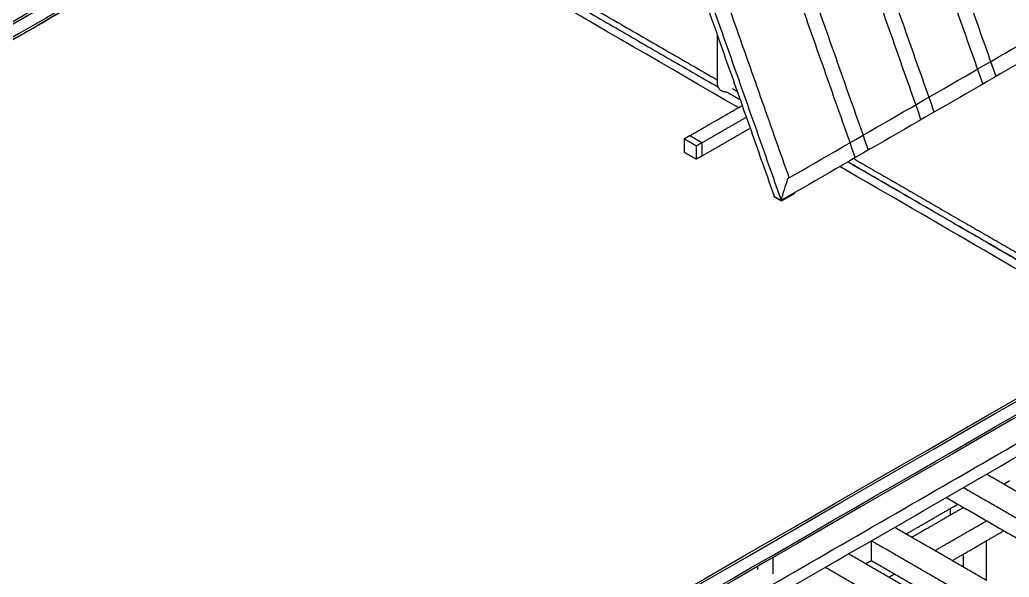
# Model space of a CAD drawing. Header units: centimetres. Extents: x 7653 to 15270, y 5751 to 14937.
# Drawn here: x 12323 to 13126, y 7207 to 7660 of the extents above; entities that cross this region are included whole.
import ezdxf

# ---------------------------------------------------------------- set-up
doc = ezdxf.new("R2010")
doc.units = ezdxf.units.CM
for name, color, linetype, true_color in [('Make2D$Visible$Curves$base', 7, 'Continuous', 0x000000), ('Make2D$Visible$Curves$estructura', 7, 'Continuous', 0x402a2a), ('Make2D$Visible$Curves$techo', 7, 'Continuous', 0x000000)]:
    doc.layers.add(name, color=color, linetype=linetype, true_color=true_color)

msp = doc.modelspace()

# ---------------------------------------------------------------- linework, layer by layer
at = {"layer": 'Make2D$Visible$Curves$base'}
for points, degree in [([(10977.84, 6071.47), (12612.9, 7015.47), (14247.96, 7959.47)], 2), ([(12454.07, 6912.98), (13351.01, 7430.83), (14247.96, 7948.68)], 2), ([(12552.93, 7805.13), (12721.31, 7707.91), (12889.69, 7610.7)], 2), ([(12559.5, 7795.94), (12724.85, 7700.47), (12890.2, 7605.01)], 2), ([(12565.35, 7786.37), (12413.79, 7698.86), (12262.22, 7611.36)], 2), ([(12332.61, 7651.99), (12332.55, 7652.03), (12332.49, 7652.06)], 2), ([(12897.13, 7601.01), (12902.56, 7597.87), (12908, 7594.73)], 2), ([(12901.7, 7603.77), (12903.66, 7602.64), (12905.61, 7601.51)], 2), ([(12995.48, 7544.23), (13111.38, 7477.32), (13227.27, 7410.4)], 2), ([(13000.15, 7546.92), (13112.49, 7482.07), (13224.82, 7417.21)], 2), ([(13182.84, 7247.42), (13145.46, 7269), (13108.09, 7290.58)], 2), ([(13126.78, 7285.18), (13124.44, 7283.83), (13122.11, 7282.49)], 2), ([(13089.4, 7279.79), (13126.78, 7258.21), (13164.15, 7236.63)], 2), ([(13075.39, 7271.7), (13119.77, 7246.07), (13164.15, 7220.45)], 2), ([(13042.69, 7242.03), (13063.71, 7254.17), (13084.74, 7266.3)], 2), ([(13089.41, 7263.61), (13068.38, 7251.47), (13047.36, 7239.33)], 2), ([(13078.46, 7262.68), (13078.46, 7260.88), (13078.46, 7259.09), (13078.46, 7257.29)], 3), ([(13066.05, 7228.54), (13087.07, 7240.68), (13108.09, 7252.82)], 2), ([(13108.09, 7204.27), (13070.72, 7225.85), (13033.35, 7247.42)], 2), ([(13080.06, 7220.45), (13101.09, 7232.59), (13122.11, 7244.73)], 2), ([(13014.66, 7220.45), (13014.66, 7225.85), (13014.66, 7231.24), (13014.66, 7236.63)], 3), ([(13014.66, 7236.63), (13052.03, 7215.06), (13089.4, 7193.48)], 2), ([(13108.09, 7204.27), (13108.09, 7215.06), (13108.09, 7225.85), (13108.09, 7236.63)], 3), ([(13070.72, 7182.69), (13033.35, 7204.27), (12995.97, 7225.85)], 2), ([(13014.66, 7220.45), (13012.33, 7219.1), (13009.99, 7217.76)], 2), ([(13014.66, 7220.45), (13052.03, 7198.87), (13089.4, 7177.3)], 2), ([(13089.4, 7215.06), (13089.4, 7218.65), (13089.4, 7222.25), (13089.4, 7225.85)], 3), ([(12977.29, 7215.06), (13014.66, 7193.48), (13052.03, 7171.9)], 2), ([(13028.68, 7206.97), (13031.01, 7208.32), (13033.35, 7209.66)], 2)]:
    msp.add_open_spline(points, degree=degree, dxfattribs=at)
at = {"layer": 'Make2D$Visible$Curves$estructura'}
for points, degree in [([(11131.68, 6973.61), (11549.78, 7215), (12108.02, 7537.3), (12557.75, 7796.95)], 3), ([(11131.68, 6971.58), (11550.48, 7213.38), (12109.81, 7536.31), (12559.52, 7795.95)], 3), ([(12563.49, 7787.45), (12112.31, 7526.96), (11550.57, 7202.64), (11131.67, 6960.79)], 3), ([(12565.24, 7786.44), (12270.91, 7616.51), (11929.77, 7419.55), (11611.93, 7236.05)], 3), ([(12906.59, 7588.3), (12792.81, 7654.34), (12679.02, 7720.39), (12565.24, 7786.43)], 3), ([(11680.86, 6501.09), (12252.1, 6830.89), (13190.69, 7372.79), (13682.38, 7656.67)], 3), ([(12889.69, 7607.57), (12889.69, 7620.6), (12889.69, 7633.64), (12889.69, 7646.68)], 3), ([(12902.9, 7609.2), (12902.9, 7608.65), (12902.9, 7608.11), (12902.9, 7607.57)], 3), ([(12867.2, 7565.56), (12888.43, 7577.81), (12909.65, 7590.06)], 2), ([(12877.08, 7559.86), (12895.03, 7570.22), (12912.99, 7580.59)], 2), ([(12877.08, 7549.1), (12896.61, 7560.38), (12916.14, 7571.65)], 2), ([(12867.2, 7565.56), (12864.91, 7564.23), (12862.62, 7562.91)], 2), ([(12862.62, 7562.91), (12862.62, 7557.53), (12862.62, 7552.16)], 2), ([(12872.49, 7557.21), (12867.56, 7560.06), (12862.62, 7562.91)], 2), ([(12867.2, 7565.56), (12872.14, 7562.71), (12877.08, 7559.86)], 2), ([(12877.08, 7559.86), (12874.79, 7558.53), (12872.49, 7557.21)], 2), ([(12877.08, 7549.1), (12877.08, 7554.48), (12877.08, 7559.86)], 2), ([(12862.62, 7552.16), (12867.56, 7549.31), (12872.49, 7546.46)], 2), ([(12872.49, 7546.46), (12872.49, 7551.83), (12872.49, 7557.21)], 2), ([(12877.08, 7549.1), (12874.79, 7547.78), (12872.49, 7546.46)], 2), ([(13223.33, 7404.45), (13145.22, 7449.79), (13067.1, 7495.13), (12988.98, 7540.47)], 3), ([(11669.76, 6507.49), (12095.74, 6753.43), (12728.74, 7118.89), (13228.43, 7407.39)], 3), ([(11671.52, 6506.48), (12099.18, 6753.4), (12734.39, 7120.13), (13233.85, 7408.5)], 3), ([(13247.62, 7403.63), (12748.56, 7115.5), (12111.7, 6747.81), (11682.61, 6500.08)], 3), ([(12922.47, 7213.3), (12922.47, 7214.17), (12922.47, 7215.04), (12922.47, 7215.91)], 3)]:
    msp.add_open_spline(points, degree=degree, dxfattribs=at)
for points, knots in [([(12892.99, 7601.84), (12892.22, 7602.29), (12891.54, 7602.89), (12891.01, 7603.6), (12890.78, 7603.91), (12890.57, 7604.24), (12890.4, 7604.59), (12889.93, 7605.51), (12889.69, 7606.53), (12889.69, 7607.57)], [0, 0, 0, 0, 2.686985, 2.686985, 2.686985, 3.848291, 3.848291, 3.848291, 6.966358, 6.966358, 6.966358, 6.966358]), ([(12897.13, 7601.01), (12897.11, 7601.01), (12897.1, 7601.01), (12896.82, 7600.98), (12896.56, 7600.96), (12896.29, 7600.96), (12896.03, 7600.96), (12895.77, 7600.98), (12895.23, 7601.04), (12894.96, 7601.09), (12894.1, 7601.31), (12893.52, 7601.54), (12892.99, 7601.84)], [9.596617, 9.596617, 9.596617, 9.596617, 9.63725, 9.63725, 10.432561, 10.432561, 10.432561, 11.227872, 11.227872, 12.051995, 12.051995, 13.898764, 13.898764, 13.898764, 13.898764]), ([(12934.93, 7209.78), (12934.93, 7210.64), (12934.93, 7213.93), (12934.93, 7218.37), (12934.93, 7221.95), (12934.93, 7223.1)], [-0.5884754, -0.5884754, -0.5884754, -0.5884754, -0.5, -0.25, -0.131151, -0.131151, -0.131151, -0.131151])]:
    msp.add_open_spline(points, degree=3, knots=knots, dxfattribs=at)
at = {"layer": 'Make2D$Visible$Curves$techo'}
for points, degree in [([(12886.55, 8393.07), (13020.08, 8014.29), (13153.61, 7635.52)], 2), ([(13164.42, 7641.76), (13030.9, 8020.54), (12897.37, 8399.31)], 2), ([(13115.73, 7613.65), (12982.2, 7992.42), (12848.67, 8371.2)], 2), ([(12837.86, 8364.96), (12971.39, 7986.18), (13104.91, 7607.41)], 2), ([(12946.8, 7530.73), (13651.9, 7937.82), (14357.01, 8344.91)], 2), ([(13065.58, 7584.7), (12932.05, 7963.47), (12798.53, 8342.25)], 2), ([(14370.14, 8337.89), (13655.62, 7925.36), (12941.1, 7512.83)], 2), ([(12787.71, 8336), (12921.24, 7957.23), (13054.76, 7578.45)], 2), ([(12734.33, 8305.18), (12867.85, 7926.41), (13001.38, 7547.63)], 2), ([(13012.2, 7553.88), (12878.67, 7932.65), (12745.14, 8311.43)], 2), ([(12668.78, 8273.33), (12802.18, 7894.91), (12935.58, 7516.49)], 2), ([(12674.42, 8270.08), (12807.82, 7891.65), (12941.23, 7513.23)], 2), ([(12947.86, 7531.34), (12818.66, 7897.83), (12689.47, 8264.32)], 2), ([(12941.1, 7512.83), (12943, 7518.8), (12944.9, 7524.76), (12946.8, 7530.73)], 3), ([(12941.47, 7512.53), (12946.88, 7515.65), (12952.29, 7518.77)], 2), ([(12952.29, 7518.77), (12952.21, 7518.99), (12952.14, 7519.2)], 2), ([(12935.45, 7516.09), (12935.5, 7516.22), (12935.54, 7516.35), (12935.58, 7516.49)], 3), ([(12935.68, 7516.22), (12935.57, 7516.15), (12935.45, 7516.09)], 2), ([(12941.1, 7512.83), (12938.28, 7514.46), (12935.45, 7516.09)], 2), ([(12935.79, 7515.89), (12935.81, 7515.84), (12935.83, 7515.78)], 2), ([(12941.47, 7512.53), (12938.65, 7514.15), (12935.83, 7515.78)], 2), ([(12941.32, 7512.96), (12941.4, 7512.74), (12941.47, 7512.53)], 2)]:
    msp.add_open_spline(points, degree=degree, dxfattribs=at)
msp.add_open_spline([(13227.6, 7409.49), (13200.1, 7425.45), (13172.61, 7441.41), (13143.42, 7458.36), (13141.71, 7459.35), (13138.3, 7461.33), (13136.6, 7462.32), (13131.47, 7465.3), (13128.05, 7467.28), (13117.75, 7473.26), (13110.88, 7477.25), (13090.2, 7489.26), (13076.4, 7497.27), (13040.23, 7518.27), (13017.87, 7531.25), (12995.5, 7544.24)], degree=3, knots=[57.872755, 57.872755, 57.872755, 57.872755, 943.195781, 943.195781, 998.029451, 998.029451, 1052.958109, 1052.958109, 1163.170687, 1163.170687, 1384.548051, 1384.548051, 1829.011009, 1829.011009, 2549.262935, 2549.262935, 2549.262935, 2549.262935], dxfattribs=at)

doc.saveas('drawing.dxf')
